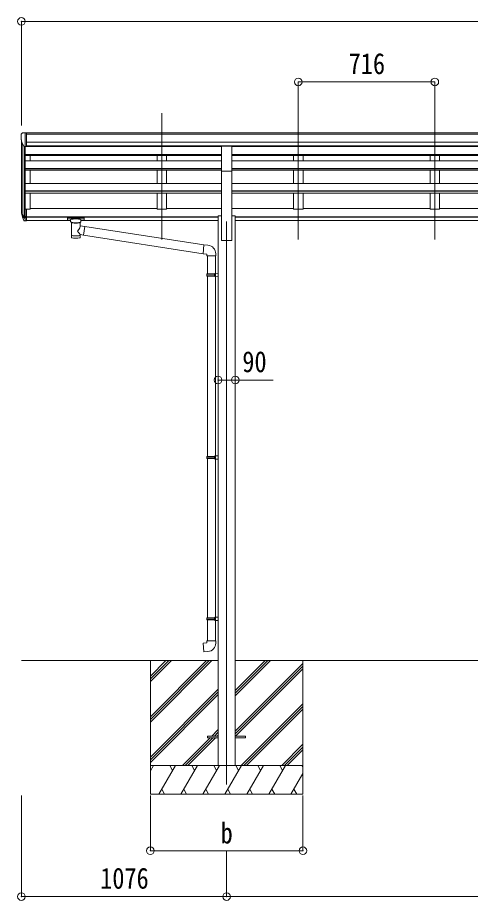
# Model space of a CAD drawing. Units: millimetres at full size, sheet at 1:40. Extents: x -11181 to 33757, y -10067 to 7716.
# Drawn here: x 15306 to 17681, y -4002 to 623 of the extents above; entities that cross this region are included whole.
import ezdxf
from ezdxf.enums import TextEntityAlignment as Align

# ---------------------------------------------------------------- set-up
doc = ezdxf.new("R2010")
doc.units = ezdxf.units.MM
doc.header["$LTSCALE"] = 40
doc.header["$PDMODE"] = 32
doc.header["$PDSIZE"] = 40
for name, color, linetype, lineweight in [('0-0_0', 7, 'Continuous', 9), ('0-1_本体', 4, 'Continuous', 9), ('0-2_部品', 7, 'Continuous', 9), ('0-8_PARTS2', 2, 'Continuous', 9), ('0-A_寸法', 6, 'Continuous', 9)]:
    doc.layers.add(name, color=color, linetype=linetype, lineweight=lineweight)
doc.styles.add('ＭＳ ゴシック', font='')
doc.styles.get('ＭＳ ゴシック').set_extended_font_data('MS Gothic')

msp = doc.modelspace()

# ---------------------------------------------------------------- linework, layer by layer
at = {"layer": '0-0_0'}
for p, q in [((15326.13, -2745.73), (16356.93, -2745.73)), ((16002.13, -2745.73), (16002.13, -3445.73)), ((16002.13, -3039.91), (16296.31, -2745.73)), ((16002.13, -3054.05), (16310.45, -2745.73)), ((16002.13, -3068.19), (16324.59, -2745.73)), ((16002.13, -2856.06), (16112.46, -2745.73)), ((16002.13, -2841.92), (16098.32, -2745.73)), ((16002.13, -2827.78), (16084.18, -2745.73)), ((16447.33, -2745.73), (19256.93, -2745.73)), ((16447.33, -2931.36), (16632.96, -2745.73)), ((16447.33, -2917.22), (16618.82, -2745.73)), ((16447.33, -2903.08), (16604.68, -2745.73)), ((16447.33, -3115.21), (16802.13, -2760.41)), ((16447.33, -3129.35), (16802.13, -2774.55)), ((16802.13, -2745.73), (16802.13, -3445.73)), ((16449.59, -3141.23), (16802.13, -2788.69)), ((16002.13, -3252.04), (16356.93, -2897.24)), ((16002.13, -3266.18), (16356.93, -2911.38)), ((16002.13, -3280.32), (16356.93, -2925.53)), ((16478.94, -3295.73), (16802.13, -2972.54)), ((16493.08, -3295.73), (16802.13, -2986.68)), ((16507.22, -3295.73), (16802.13, -3000.82)), ((16325.07, -3141.23), (16356.93, -3109.37)), ((16339.21, -3141.23), (16356.93, -3123.51)), ((16353.36, -3141.23), (16356.93, -3137.66)), ((16170.57, -3295.73), (16316.07, -3150.23)), ((16184.71, -3295.73), (16330.21, -3150.23)), ((16198.86, -3295.73), (16344.36, -3150.23)), ((16691.07, -3295.73), (16802.13, -3184.67)), ((16705.21, -3295.73), (16802.13, -3198.81)), ((16719.36, -3295.73), (16802.13, -3212.96)), ((16802.13, -3295.73), (16002.13, -3295.73)), ((16002.13, -3323.23), (16018.01, -3295.73)), ((16046.88, -3445.73), (16133.48, -3295.73)), ((16118.48, -3321.71), (16103.48, -3295.73)), ((16162.35, -3445.73), (16248.95, -3295.73)), ((16233.95, -3321.71), (16218.95, -3295.73)), ((16277.82, -3445.73), (16364.42, -3295.73)), ((16349.42, -3321.71), (16334.42, -3295.73)), ((16393.29, -3445.73), (16479.89, -3295.73)), ((16464.89, -3321.71), (16449.89, -3295.73)), ((16508.76, -3445.73), (16595.36, -3295.73)), ((16580.36, -3321.71), (16565.36, -3295.73)), ((16624.23, -3445.73), (16710.83, -3295.73)), ((16680.83, -3295.73), (16695.83, -3321.71)), ((16796.3, -3295.73), (16802.13, -3305.83)), ((16739.7, -3445.73), (16802.13, -3337.59)), ((16061.87, -3419.75), (16076.87, -3445.73)), ((16177.35, -3419.75), (16192.34, -3445.73)), ((16292.82, -3419.75), (16307.82, -3445.73)), ((16408.29, -3419.75), (16423.29, -3445.73)), ((16523.76, -3419.75), (16538.75, -3445.73)), ((16639.23, -3419.75), (16654.22, -3445.73)), ((16754.7, -3419.75), (16769.69, -3445.73)), ((16002.13, -3445.73), (16802.13, -3445.73))]:
    msp.add_line(p, q, dxfattribs=at)
at = {"layer": '0-1_本体'}
for p, q in [((15352.63, 18.39), (20351.63, 18.39)), ((15352.63, 13.04), (20351.63, 13.04)), ((15326.13, -382.6), (15326.13, -18.36)), ((15330.41, -37.16), (15330.41, -406.87)), ((15352.63, -30.49), (20351.63, -30.49)), ((15340.13, -52.51), (15340.13, -424.87)), ((15346.13, -52.99), (15346.13, -380.43)), ((15346.13, -53), (16374.63, -53)), ((15352.63, -48.16), (20351.63, -48.16)), ((16374.63, -50.53), (15352.63, -50.53)), ((16037.13, -50.53), (16037.13, -53)), ((16087.13, -50.53), (16087.13, -53)), ((16429.63, -50.53), (19274.63, -50.53)), ((16429.63, -53), (19274.63, -53)), ((16753.13, -50.53), (16753.13, -53)), ((16803.13, -50.53), (16803.13, -53)), ((17469.13, -50.53), (17469.13, -53)), ((17519.13, -50.53), (17519.13, -53)), ((15346.13, -95.19), (16374.63, -95.19)), ((15346.13, -96.59), (16374.63, -96.59)), ((15346.13, -100.28), (16374.63, -100.28)), ((15346.13, -127.52), (16374.63, -127.52)), ((15371.13, -127.52), (15371.13, -100.28)), ((16037.13, -100.28), (16037.13, -127.52)), ((16087.13, -100.28), (16087.13, -127.52)), ((16429.63, -95.19), (19274.63, -95.19)), ((16429.63, -96.59), (19274.63, -96.59)), ((16429.63, -100.28), (19274.63, -100.28)), ((16429.63, -127.52), (19274.63, -127.52)), ((16753.13, -100.28), (16753.13, -127.52)), ((16803.13, -100.28), (16803.13, -127.52)), ((17469.13, -100.28), (17469.13, -127.52)), ((17519.13, -100.28), (17519.13, -127.52)), ((15346.13, -168.25), (16374.63, -168.25)), ((15346.13, -169.73), (16374.63, -169.73)), ((15346.13, -176.55), (16374.63, -176.55)), ((15371.13, -246.03), (15371.13, -176.55)), ((16037.13, -176.55), (16037.13, -246.03)), ((16087.13, -176.55), (16087.13, -246.03)), ((16374.63, -545.73), (16374.63, -181.79)), ((16429.63, -168.25), (19274.63, -168.25)), ((16429.63, -169.73), (19274.63, -169.73)), ((16429.63, -176.55), (19274.63, -176.55)), ((16429.63, -545.73), (16429.63, -181.79)), ((16753.13, -176.55), (16753.13, -246.03)), ((16803.13, -176.55), (16803.13, -246.03)), ((17469.13, -176.55), (17469.13, -246.03)), ((17519.13, -176.55), (17519.13, -246.03)), ((15346.13, -246.03), (16374.63, -246.03)), ((16429.63, -246.03), (19274.63, -246.03)), ((15346.13, -285.35), (16374.63, -285.35)), ((15346.13, -286.83), (16374.63, -286.83)), ((15346.13, -296.31), (16374.63, -296.31)), ((15371.13, -381.26), (15371.13, -296.31)), ((16037.13, -296.31), (16037.13, -381.26)), ((16429.63, -285.35), (19274.63, -285.35)), ((16429.63, -286.83), (19274.63, -286.83)), ((16429.63, -296.31), (19274.63, -296.31)), ((16753.13, -296.31), (16753.13, -381.26)), ((17469.13, -296.31), (17469.13, -381.26)), ((15352.63, -381.26), (15371.13, -381.26)), ((15371.13, -376.46), (16037.13, -376.46)), ((16087.13, -376.46), (16374.63, -376.46)), ((16357.13, -415.73), (16374.63, -415.73)), ((16357.13, -415.73), (16357.13, -3295.73)), ((16429.63, -376.46), (16753.13, -376.46)), ((16429.63, -415.73), (16447.13, -415.73)), ((16447.13, -415.73), (16447.13, -3295.73)), ((16803.13, -376.46), (17469.13, -376.46)), ((17519.13, -376.46), (18185.13, -376.46)), ((15352.63, -420.77), (16357.13, -420.77)), ((15352.63, -422.15), (16357.13, -422.15)), ((15352.63, -439.32), (15584.13, -439.32)), ((15638.13, -439.32), (16357.13, -439.32)), ((16447.13, -420.77), (19257.13, -420.77)), ((16447.13, -422.15), (19257.13, -422.15)), ((16447.13, -439.32), (19257.13, -439.32)), ((16374.63, -545.73), (16429.63, -545.73))]:
    msp.add_line(p, q, dxfattribs=at)
for points in [[(16087.13, -296.31), (16087.13, -381.26), (16037.13, -381.26)], [(16803.13, -296.31), (16803.13, -381.26), (16753.13, -381.26)], [(17519.13, -296.31), (17519.13, -381.26), (17469.13, -381.26)]]:
    msp.add_lwpolyline(points, dxfattribs=at)
at = {"layer": '0-2_部品'}
for p, q in [((15324.13, 10.62), (15324.13, 9.99)), ((15331.04, 19.43), (15326.97, 13.62)), ((15334.13, 19.99), (15331.8, 19.85)), ((15334.13, 19.99), (15352.63, 19.99)), ((15346.13, -52.99), (15346.13, 19.99)), ((15352.63, 19.99), (15362.63, 19.91)), ((15352.63, -51.99), (15352.63, 19.99)), ((15362.63, 18.39), (15362.63, 19.91)), ((15338.51, -51.18), (15329.23, -35.11)), ((15346.13, -52.99), (15340.92, -52.67)), ((15352.63, -51.99), (15346.13, -51.99)), ((16374.63, -49.87), (16429.63, -49.87)), ((16374.63, -181.95), (16374.63, -49.87)), ((16429.63, -181.95), (16429.63, -49.87)), ((16374.63, -181.95), (16429.63, -181.95)), ((15328.52, -406.47), (15338.69, -425.65)), ((15339.7, -424.4), (15329.94, -405.98)), ((15346.13, -380.43), (15346.13, -442.32)), ((15352.63, -380.43), (15346.13, -380.43)), ((15352.63, -380.43), (15352.63, -441.5)), ((15331.11, -423.33), (15338.69, -440.82)), ((15346.13, -425.15), (15341, -425.15)), ((15346.13, -427.15), (15341.28, -427.15)), ((15346.13, -442.32), (15341.28, -442.32)), ((15352.63, -418.75), (15346.13, -418.75)), ((15352.63, -424.15), (15346.13, -424.15)), ((15352.63, -441.5), (15346.13, -441.5)), ((15567.63, -427.21), (15567.63, -437.97)), ((15567.63, -427.4), (15567.63, -428.94)), ((15569.63, -426.55), (15652.63, -426.55)), ((15569.63, -428.72), (15652.63, -428.72)), ((15569.63, -438.63), (15584.13, -438.63)), ((15584.13, -445.44), (15584.13, -435.17)), ((15588.23, -449.94), (15588.21, -530.23)), ((15634.03, -467.51), (15634.03, -449.93)), ((15638.13, -445.44), (15638.13, -435.17)), ((15638.13, -438.63), (15652.63, -438.63)), ((15654.63, -427.21), (15654.63, -437.97)), ((15659.25, -471.42), (15634.03, -467.51)), ((15659.25, -471.42), (15652.23, -516.68)), ((15659.25, -471.42), (16283.22, -568.22)), ((15634.05, -530.23), (15634.03, -513.61)), ((15634.03, -513.86), (15652.23, -516.68)), ((16279.21, -614.04), (15652.23, -516.68)), ((16304.05, -570.04), (16283.22, -568.22)), ((16299.13, -625.79), (16345.13, -625.79)), ((16301.13, -625.79), (16301.13, -719.79)), ((16343.13, -625.79), (16343.13, -717.23)), ((16345.13, -625.79), (16345.13, -614.87)), ((16299.13, -721.79), (16300.13, -719.79)), ((16299.13, -721.79), (16343.13, -721.79)), ((16299.13, -721.79), (16299.13, -729.79)), ((16299.13, -729.79), (16343.13, -729.79)), ((16299.13, -729.79), (16300.13, -731.79)), ((16300.13, -719.79), (16343.13, -719.79)), ((16300.13, -731.79), (16343.13, -731.79)), ((16301.13, -731.79), (16301.13, -1675.97)), ((16338.65, -721.79), (16338.22, -719.79)), ((16341.13, -717.29), (16357.13, -716.82)), ((16341.13, -719.29), (16341.13, -717.29)), ((16341.13, -719.29), (16343.13, -719.29)), ((16341.13, -734.29), (16341.13, -732.29)), ((16341.13, -734.29), (16357.13, -734.76)), ((16343.13, -734.35), (16343.13, -1673.42)), ((16357.13, -716.82), (16357.13, -734.76)), ((16299.13, -1677.97), (16300.13, -1675.97)), ((16299.13, -1677.97), (16343.13, -1677.97)), ((16299.13, -1677.97), (16299.13, -1685.97)), ((16299.13, -1685.97), (16343.13, -1685.97)), ((16299.13, -1685.97), (16300.13, -1687.97)), ((16300.13, -1675.97), (16343.13, -1675.97)), ((16300.13, -1687.97), (16343.13, -1687.97)), ((16301.13, -1687.97), (16301.13, -2521.13)), ((16338.65, -1677.97), (16338.22, -1675.97)), ((16341.13, -1673.47), (16357.13, -1673)), ((16341.13, -1675.47), (16341.13, -1673.47)), ((16341.13, -1675.47), (16343.13, -1675.47)), ((16341.13, -1690.47), (16341.13, -1688.47)), ((16341.13, -1690.47), (16357.13, -1690.95)), ((16343.13, -1690.53), (16343.13, -2518.58)), ((16357.13, -1673), (16357.13, -1690.95)), ((16299.13, -2523.13), (16300.13, -2521.13)), ((16299.13, -2523.13), (16343.13, -2523.13)), ((16299.13, -2523.13), (16299.13, -2531.13)), ((16299.13, -2531.13), (16343.13, -2531.13)), ((16299.13, -2531.13), (16300.13, -2533.13)), ((16300.13, -2521.13), (16343.13, -2521.13)), ((16300.13, -2533.13), (16343.13, -2533.13)), ((16301.13, -2533.13), (16301.13, -2643.14)), ((16338.65, -2523.13), (16338.22, -2521.13)), ((16341.13, -2518.63), (16357.13, -2518.16)), ((16341.13, -2520.63), (16341.13, -2518.63)), ((16341.13, -2520.63), (16343.13, -2520.63)), ((16341.13, -2535.63), (16341.13, -2533.63)), ((16341.13, -2535.63), (16357.13, -2536.11)), ((16343.13, -2535.69), (16343.13, -2643.14)), ((16357.13, -2518.16), (16357.13, -2536.11)), ((16299.13, -2643.14), (16345.13, -2643.14)), ((16299.13, -2653.14), (16299.13, -2643.14)), ((16345.13, -2643.14), (16345.13, -2654.05))]:
    msp.add_line(p, q, dxfattribs=at)
at = {"layer": '0-2_部品', "color": 4}
for p, q in [((16302.33, -3141.23), (16302.33, -3150.23)), ((16357.13, -3141.23), (16302.33, -3141.23)), ((16501.93, -3141.23), (16447.13, -3141.23)), ((16357.13, -3150.23), (16302.33, -3150.23))]:
    msp.add_line(p, q, dxfattribs=at)
at = {"layer": '0-2_部品'}
for points in [[(15567.63, -427.21), (15567.67, -427.01), (15567.75, -426.88), (15567.85, -426.78), (15567.95, -426.72), (15568.07, -426.68), (15568.36, -426.62), (15568.85, -426.57), (15569.4, -426.55), (15569.63, -426.55)], [(15567.63, -437.97), (15567.67, -438.16), (15567.75, -438.3), (15567.85, -438.39), (15567.95, -438.46), (15568.07, -438.5), (15568.36, -438.56), (15568.85, -438.61), (15569.4, -438.63), (15569.63, -438.63)], [(15584.17, -445.38), (15584.14, -445.74), (15584.39, -446.7), (15584.91, -447.58), (15585.72, -448.42), (15586.83, -449.22), (15588.23, -449.94)], [(15634.03, -449.93), (15634.26, -449.84), (15635.62, -449.1), (15636.73, -448.25), (15637.49, -447.39), (15637.95, -446.49), (15638.12, -445.6)], [(15652.63, -426.55), (15652.98, -426.55), (15653.51, -426.58), (15653.96, -426.63), (15654.27, -426.7), (15654.44, -426.8), (15654.55, -426.94), (15654.62, -427.12), (15654.63, -427.21)], [(15652.63, -438.63), (15652.98, -438.63), (15653.51, -438.6), (15653.96, -438.55), (15654.27, -438.48), (15654.44, -438.38), (15654.55, -438.24), (15654.62, -438.06), (15654.63, -437.97)], [(16283.22, -568.22), (16279.21, -614.04), (16299.13, -615.79), (16299.13, -625.79)], [(16338.65, -721.79), (16338.65, -729.79), (16338.22, -731.79)], [(16341.13, -732.29), (16343.13, -732.29), (16343.13, -719.29)], [(16338.65, -1677.97), (16338.65, -1685.97), (16338.22, -1687.97)], [(16341.13, -1688.47), (16343.13, -1688.47), (16343.13, -1675.47)], [(16338.65, -2523.13), (16338.65, -2531.13), (16338.22, -2533.13)], [(16341.13, -2533.63), (16343.13, -2533.63), (16343.13, -2520.63)], [(16304.05, -2698.88), (16283.22, -2700.7), (16279.21, -2654.88), (16299.13, -2653.14)]]:
    msp.add_lwpolyline(points, dxfattribs=at)
at = {"layer": '0-2_部品', "color": 4}
msp.add_lwpolyline([(16501.93, -3141.23), (16501.93, -3150.23), (16447.13, -3150.23)], dxfattribs=at)
at = {"layer": '0-2_部品'}
for centre, radius, start, end in [((15327.13, 10.62), 3, 93, 180), ((15526.13, 9.99), 202, 180, 192.90261), ((15331.86, 18.85), 1, 93.5, 145), ((15341.1, -49.68), 3, 210, 266.5), ((15414.79, -384.31), 89.07, 174.49576, 194.41188), ((15414.08, -380.03), 88.05, 177.22392, 197.21071), ((15459.35, -387.25), 133.22, 183.27987, 195.71302), ((15341.28, -424.15), 3, 210, 270), ((15341.28, -439.32), 3, 210, 270), ((15341, -423.65), 1.5, 210, 270), ((16300.13, -614.87), 45, 0, 85), ((16300.13, -2654.05), 45, 275, 0)]:
    msp.add_arc(centre, radius, start, end, dxfattribs=at)
for centre, major_axis, ratio, start_param, end_param in [((15569.63, -428.94), (2, 0), 0.109601, 1.5707963, 3.1415927), ((15611.13, -435.17), (27, 0), 0.122176, 6.2831853, 9.424778), ((15611.14, -450.39), (-22.91, 0.42), 0.072511, 0.0008029, 1.5715993), ((15611.14, -452.02), (-22.91, 0.42), 0.072511, 0.0008029, 1.5715993), ((15611.12, -450.39), (22.92, 0.42), 0.07247, 4.71158, 6.2823764), ((15611.12, -452.02), (22.92, 0.42), 0.07247, 4.71158, 6.2823764), ((15622.13, -445.44), (16, 0), 0.361356, 6.2636979, 6.2831853), ((15652.63, -428.94), (2, 0), 0.109601, 0, 1.5707963), ((15611.13, -494.05), (-22.81, -26.62), 0.234429, 1.6855472, 3.1268519), ((15613.69, -491.41), (20.32, -22.25), 0.045535, 0.0389954, 1.3075346), ((15611.13, -530.23), (22.92, 0), 0.101955, 3.1415499, 6.2833984), ((15611.13, -517.79), (22.91, 0), 0.122865, 3.1415927, 6.2831853)]:
    msp.add_ellipse(centre, major_axis=major_axis, ratio=ratio, start_param=start_param, end_param=end_param, dxfattribs=at)
at = {"layer": '0-8_PARTS2'}
for p, q in [((16062.13, -539.53), (16062.13, 123)), ((16778.13, -539.53), (16778.13, 123)), ((17494.13, -539.53), (17494.13, 123)), ((16402.13, -445.73), (16402.13, -3395.73))]:
    msp.add_line(p, q, dxfattribs=at)
at = {"layer": '0-A_寸法'}
for p, q in [((15326.13, 602.63), (15326.13, 57.01)), ((15326.13, 602.63), (20378.13, 602.63)), ((16778.13, 286.01), (16778.13, 57.01)), ((16778.13, 286.01), (17494.13, 286.01)), ((17494.13, 286.01), (17494.13, 57.01)), ((16357.13, -1275.91), (16447.13, -1275.91)), ((16447.13, -1275.91), (16647.13, -1275.91)), ((15326.13, -3982.09), (15326.13, -3453.15)), ((16002.13, -3742.12), (16002.13, -3453.15)), ((16802.13, -3742.12), (16802.13, -3453.15)), ((16002.13, -3742.12), (16802.13, -3742.12)), ((16402.13, -3982.09), (16402.13, -3742.12)), ((15326.13, -3982.09), (16402.13, -3982.09)), ((16402.13, -3982.09), (19302.13, -3982.09))]:
    msp.add_line(p, q, dxfattribs=at)
for p in [(15326.13, 602.63), (16778.13, 286.01), (17494.13, 286.01), (16357.13, -1275.91), (16447.13, -1275.91), (16002.13, -3742.12), (16802.13, -3742.12), (15326.13, -3982.09), (16402.13, -3982.09)]:
    msp.add_point(p, dxfattribs=at)

# ---------------------------------------------------------------- texts
at = {"layer": '0-A_寸法', "color": 7, "style": 'ＭＳ ゴシック', "width": 0.85}
for s, p in [('716', (17042.38, 294.01)), ('90', (16484.63, -1267.91)), ('b', (16370.88, -3737.12)), ('1076', (15739.13, -3974.09))]:
    msp.add_text(s, height=110, dxfattribs=at).set_placement(p, align=Align.BOTTOM_LEFT)

doc.saveas('drawing.dxf')
